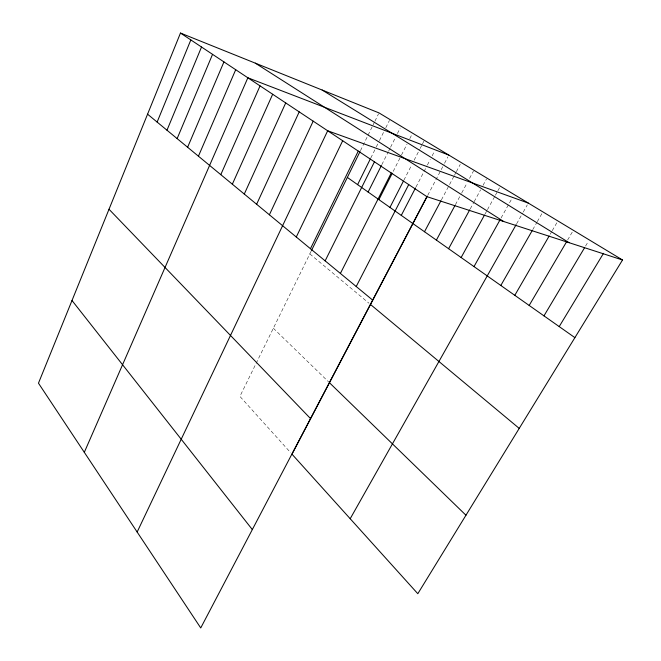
<?xml version="1.0" encoding="UTF-8"?>
<svg xmlns="http://www.w3.org/2000/svg" width="661" height="661" viewBox="0 0 661 661"><rect width="100%" height="100%" fill="white"/><g stroke="black" fill="none" stroke-linecap="round" stroke-linejoin="round"><path stroke-width="0.5" stroke-dasharray="3.31 2.48" d="M311.108 251.279L239.91 396.41L290.675 452.719M360.452 150.691L372.664 125.805M373.118 124.879L374.473 122.12M374.927 121.194L378.538 113.824M370.796 158.029L375.795 147.932M376.258 147.015L378.984 141.512M379.439 140.595L383.991 131.415M385.809 127.747L389.445 120.409M381.851 164.63L388.263 151.832M388.726 150.923L390.097 148.18M390.552 147.263L395.592 137.215M397.426 133.555L400.169 128.077M393.188 171.414L401.037 155.938M401.491 155.029L407.027 144.098M409.795 138.636L411.646 135.001M403.888 180.197L411.795 164.779M414.117 160.243L419.694 149.361M420.156 148.452L422.015 144.825M422.478 143.916L423.875 141.198M416.009 186.989L426.932 165.919M427.403 165.002L430.253 159.499M432.154 155.839L434.533 151.253M427.766 195.276L444.052 164.225M444.531 163.308L447.885 156.913M441.408 199.886L453.967 176.214M454.454 175.305L455.9 172.571M456.379 171.662L460.246 164.382M455.396 204.72L461.246 193.83M461.733 192.921L467.096 182.94M469.533 178.404L473.425 171.141M470.244 208.884L473.681 202.547M474.177 201.646L480.572 189.881M483.026 185.353L486.471 179.015M484.967 214.197L486.959 210.586M487.454 209.686L494.907 196.143M495.403 195.235L497.386 191.624M497.882 190.723L499.873 187.113M501.096 217.956L512.639 197.234M516.646 223.765L522.735 212.982M523.248 212.082L527.304 204.885M532.758 229.623L536.806 222.534M537.319 221.642L542.384 212.776M550.2 234.234L551.737 231.573M552.249 230.689L557.38 221.84M567.617 240.009L572.814 231.168M585.555 246.074L588.191 241.653M309.811 253.915L368.962 303.201M273.348 328.253L328.748 382.041"/><path stroke-width="0.99" d="M622.53 259.988L378.993 112.899L180.478 33.05L38.47 383.182L200.737 627.95L426.907 196.656L622.53 259.988L417.81 593.71L291.988 454.173L427.287 196.185M157.128 122.078L190.839 39.924M166.985 130.217L201.522 47.022M177.14 138.603L212.553 54.342M187.617 147.263L223.939 61.903M198.432 156.194L235.704 69.719M84.311 452.331L247.858 77.791L448.844 155.087M220.791 174.661L260.062 85.889M232.341 184.204L272.671 94.259M244.281 194.061L285.717 102.918M256.625 204.257L299.21 111.883M269.382 214.8L313.19 121.161M137.149 532.031L327.674 130.771L528.313 203.092M296.277 237.01L342.687 140.743M310.447 248.718L358.27 151.088M311.538 250.403L360.005 151.609M357.601 184.642L370.342 158.946M325.138 260.855L374.44 161.829M368.111 192.037L381.397 165.539M340.39 273.447L391.254 172.984M378.893 199.63L392.27 173.232M389.949 207.414L403.425 181.106M356.213 286.519L408.721 184.584M401.285 215.395L415.529 187.906M424.502 231.747L440.928 200.795M436.392 240.117L454.908 205.629M448.596 248.71L469.748 209.793M461.13 257.534L484.472 215.098M474.003 266.598L500.096 219.758M350.198 518.728L516.142 224.666M500.815 285.478L532.245 230.515M514.795 295.318L549.167 236.002M529.172 305.448L566.584 241.777M543.97 315.867L584.506 247.842M559.206 326.592L603.501 253.32M322.171 90.045L569.154 242.711M255.303 63.15L503.715 221.526M180.478 33.05L426.907 196.656M347.347 177.412L574.896 337.639M147.568 114.179L372.664 300.102M370.499 304.473L519.224 428.394M329.459 382.727L465.955 515.225M109.007 209.264L310.53 418.587M71.999 300.499L252.328 529.577"/></g></svg>
